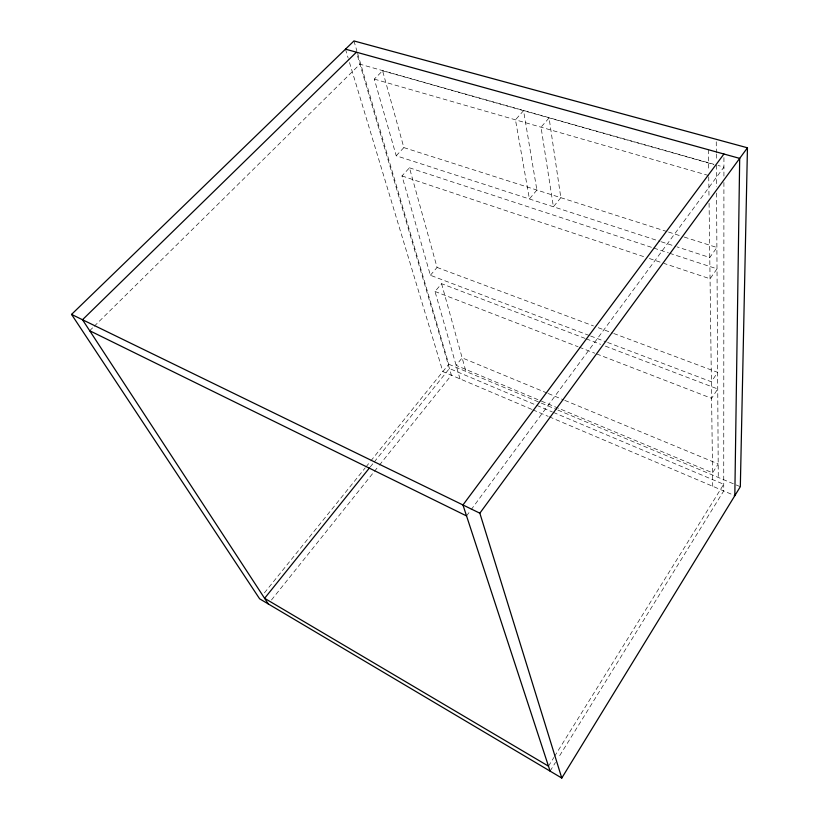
<?xml version="1.0" encoding="UTF-8"?>
<svg xmlns="http://www.w3.org/2000/svg" width="819" height="819" viewBox="0 0 819 819"><rect width="100%" height="100%" fill="white"/><g stroke="black" fill="none" stroke-linecap="round" stroke-linejoin="round"><path stroke-width="0.61" stroke-dasharray="4.09 3.07" d="M723.914 182.473L723.73 490.95L558.179 758.087M723.924 176.075L723.935 154.023M548.474 766.154L553.869 757.483M554.545 756.398L723.73 484.285L553.531 412.459M550.102 771.119L555.487 762.428M466.543 515.929L470.341 510.78M471.099 509.756L723.924 167.127L718.017 165.458M271.488 599.969L378.624 466.113M379.422 465.11L451.382 375.204L356.419 52.201M370.208 466.994L373.403 463.022M374.211 462.018L449.416 368.509L552.354 411.957M264.424 592.864L365.243 467.833M366.042 466.84L370.045 461.885M370.843 460.892L448.781 364.23L357.186 51.976M459.981 378.859L435.002 291.472L441.584 283.691L585.042 338.38M430.374 275.266L437.07 267.434L409.459 167.813L401.975 175.931L430.374 275.266L589.414 335.555M396.212 155.764L403.859 147.604L382.575 70.792L374.303 79.095L396.212 155.764L660.073 241.38M89.691 330.733L93.325 327.139M94.236 326.249L359.94 64.189L713.288 164.117M382.575 70.792L713.933 164.537M374.303 79.095L708.722 175.553M403.859 147.604L667.29 231.654M668.499 232.043L683.015 236.671M684.223 237.06L716.891 247.481L709.786 257.514L677.047 246.888M661.291 241.779L675.839 246.499M409.459 167.813L652.589 247.676M653.808 248.075L668.396 252.866M669.604 253.266L717.014 268.837L710.053 278.777L663.963 263.39M401.975 175.931L644.563 256.91M649.416 258.528L662.755 262.991M437.07 267.434L593.478 325.921M598.249 327.702L612.581 333.057M613.769 333.507L717.639 372.348L711.383 381.797L607.35 342.362M590.612 336.015L606.152 341.902M586.24 338.841L600.583 344.308M605.364 346.13L717.741 388.974L711.598 398.341L595.956 353.654M435.002 291.472L578.071 346.744M579.258 347.205L594.758 353.194M547.102 393.048L462.141 357.862L456.122 365.366L538.462 399.877M548.28 393.54L563.615 399.887M564.793 400.378L718.191 463.902L712.561 472.829L539.639 400.368M448.781 364.23L540.192 402.631M541.369 403.122L556.705 409.561M557.882 410.063L740.325 486.701M531.695 409.336L442.854 371.58L348.423 58.937M532.872 409.838L548.157 416.339M549.324 416.83L734.827 495.669M345.475 49.16L348.055 57.709M353.962 40.95L356.828 50.747M441.584 283.691L465.898 371.416M708.394 149.713L708.66 170.444M708.742 176.812L708.998 196.99M709.08 203.296L712.735 486.281M716.256 141.789L716.318 152.887M716.328 154.126L716.359 160.299M716.39 165.233L716.523 186.742M716.564 193.069L718.273 477.436M560.831 197.686L553.398 206.767L541.031 127.18L549.078 117.895L560.831 197.686M536.885 190.049L529.412 198.986L515.468 119.809L523.556 110.678L536.885 190.049"/><path stroke-width="1.23" d="M734.827 495.669L739.69 158.384L345.475 49.16M747.45 147.789L740.325 486.701L561.783 778.05L259.623 598.812L71.55 314.404L353.962 40.95L747.45 147.789L479.842 513.185L561.783 778.05M723.935 154.023L462.96 504.965L550.102 771.119M369.41 467.987L264.598 598.31L548.474 766.154M356.419 52.201L82.504 319.738L268.294 603.961M71.55 314.404L479.842 513.185M89.691 330.733L466.543 515.929"/></g></svg>
